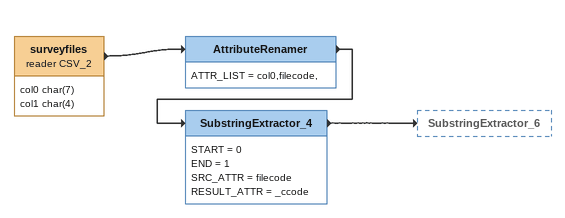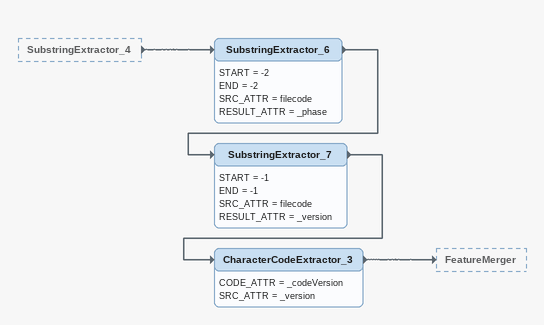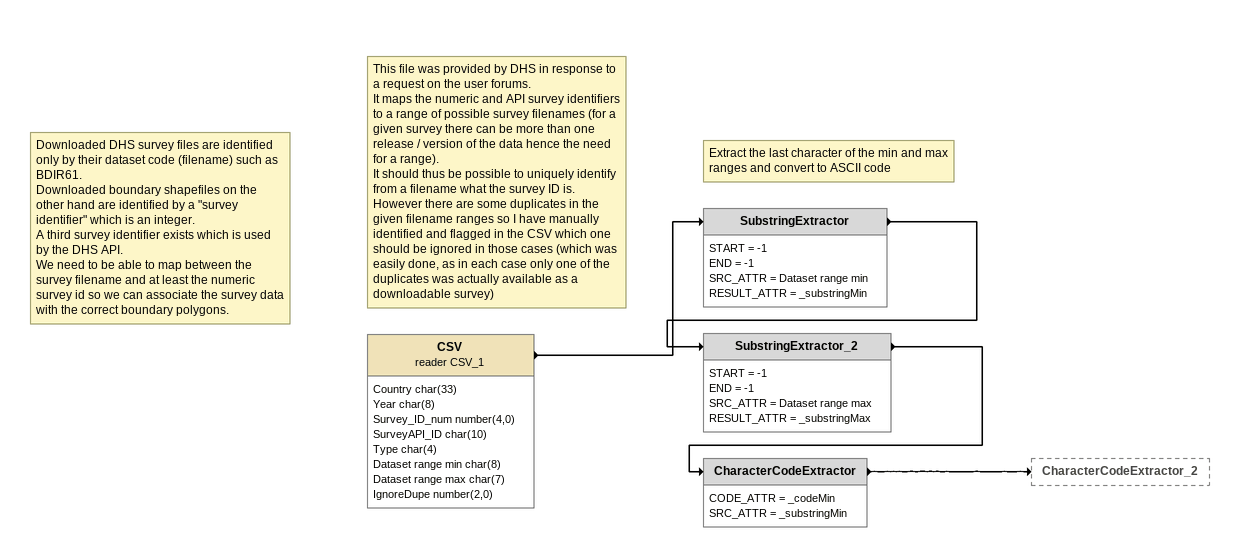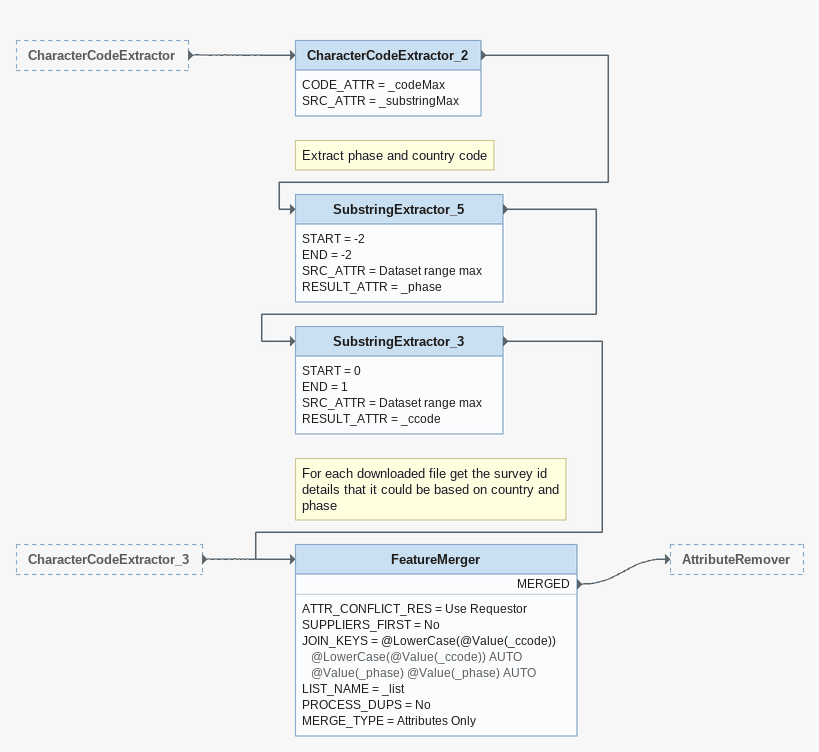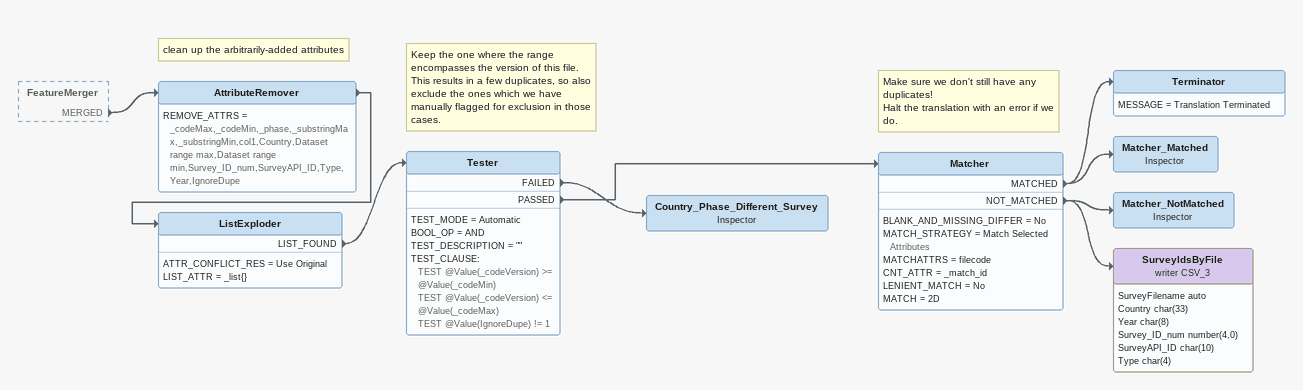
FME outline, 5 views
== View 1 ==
surveyfiles (reader CSV_2)
    attributes: col0 char(7), col1 char(4)
    -> AttributeRenamer
AttributeRenamer
    ATTR_LIST = col0,filecode,
    -> SubstringExtractor_4
SubstringExtractor_4
    START = 0
    END = 1
    SRC_ATTR = filecode
    RESULT_ATTR = _ccode
    -> SubstringExtractor_6

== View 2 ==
SubstringExtractor_4 [outside]
    -> SubstringExtractor_6
SubstringExtractor_6
    START = -2
    END = -2
    SRC_ATTR = filecode
    RESULT_ATTR = _phase
    -> SubstringExtractor_7
SubstringExtractor_7
    START = -1
    END = -1
    SRC_ATTR = filecode
    RESULT_ATTR = _version
    -> CharacterCodeExtractor_3
CharacterCodeExtractor_3
    CODE_ATTR = _codeVersion
    SRC_ATTR = _version
    -> FeatureMerger

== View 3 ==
Note: Downloaded DHS survey files are identified only by their dataset code (filename) such as BDIR61. / Downloaded boundary shapefiles on the other hand are identified by a "survey identifier" which is an integer. / A third survey identifier exists which is used by the DHS API. / We need to be able to map between the survey filename and at least the numeric survey id so we can associate the survey data with the correct boundary polygons.
Note: This file was provided by DHS in response to a request on the user forums. / It maps the numeric and API survey identifiers to a range of possible survey filenames (for a given survey there can be more than one release / version of the data hence the need for a range). / It should thus be possible to uniquely identify from a filename what the survey ID is. / However there are some duplicates in the given filename ranges so I have manually identified and flagged in the CSV which one should be ignored in those cases (which was easily done, as in each case only one of the duplicates was actually available as a downloadable survey)
CSV (reader CSV_1)
    attributes: Country char(33), Year char(8), Survey_ID_num number(4,0), SurveyAPI_ID char(10), Type char(4), Dataset range min char(8), Dataset range max char(7), IgnoreDupe number(2,0)
    -> SubstringExtractor
Note: Extract the last character of the min and max ranges and convert to ASCII code
SubstringExtractor
    START = -1
    END = -1
    SRC_ATTR = Dataset range min
    RESULT_ATTR = _substringMin
    -> SubstringExtractor_2
SubstringExtractor_2
    START = -1
    END = -1
    SRC_ATTR = Dataset range max
    RESULT_ATTR = _substringMax
    -> CharacterCodeExtractor
CharacterCodeExtractor
    CODE_ATTR = _codeMin
    SRC_ATTR = _substringMin
    -> CharacterCodeExtractor_2

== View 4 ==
CharacterCodeExtractor [outside]
    -> CharacterCodeExtractor_2
CharacterCodeExtractor_3 [outside]
    -> FeatureMerger
CharacterCodeExtractor_2
    CODE_ATTR = _codeMax
    SRC_ATTR = _substringMax
    -> SubstringExtractor_5
Note: Extract phase and country code
SubstringExtractor_5
    START = -2
    END = -2
    SRC_ATTR = Dataset range max
    RESULT_ATTR = _phase
    -> SubstringExtractor_3
SubstringExtractor_3
    START = 0
    END = 1
    SRC_ATTR = Dataset range max
    RESULT_ATTR = _ccode
    -> FeatureMerger
Note: For each downloaded file get the survey id details that it could be based on country and phase
FeatureMerger
    ATTR_CONFLICT_RES = Use Requestor
    SUPPLIERS_FIRST = No
    JOIN_KEYS = @LowerCase(@Value(_ccode)) @LowerCase(@Value(_ccode)) AUTO @Value(_phase) @Value(_phase) AUTO
    LIST_NAME = _list
    PROCESS_DUPS = No
    MERGE_TYPE = Attributes Only
    MERGED -> AttributeRemover

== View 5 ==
FeatureMerger [outside]
    MERGED -> AttributeRemover
Note: clean up the arbitrarily-added attributes
AttributeRemover
    REMOVE_ATTRS = _codeMax,_codeMin,_phase,_substringMax,_substringMin,col1,Country,Dataset range max,Dataset range min,Survey_ID_num,SurveyAPI_ID,Type,Year,IgnoreDupe
    -> ListExploder
ListExploder
    ATTR_CONFLICT_RES = Use Original
    LIST_ATTR = _list{}
    LIST_FOUND -> Tester
Note: Keep the one where the range encompasses the version of this file. / This results in a few duplicates, so also exclude the ones which we have / manually flagged for exclusion in those cases.
Tester
    TEST_MODE = Automatic
    BOOL_OP = AND
    TEST_DESCRIPTION = ""
    TEST_CLAUSE:
      TEST @Value(_codeVersion) >= @Value(_codeMin)
      TEST @Value(_codeVersion) <= @Value(_codeMax)
      TEST @Value(IgnoreDupe) != 1
    FAILED -> Country_Phase_Different_Survey
    PASSED -> Matcher
Note: Make sure we don't still have any duplicates! / Halt the translation with an error if we do.
Matcher
    BLANK_AND_MISSING_DIFFER = No
    MATCH_STRATEGY = Match Selected Attributes
    MATCHATTRS = filecode
    CNT_ATTR = _match_id
    LENIENT_MATCH = No
    MATCH = 2D
    MATCHED -> Matcher_Matched
    NOT_MATCHED -> Matcher_NotMatched
    MATCHED -> Terminator
    NOT_MATCHED -> SurveyIdsByFile (writer CSV_3)
Terminator
    MESSAGE = Translation Terminated
Matcher_Matched: Inspector
Matcher_NotMatched: Inspector
SurveyIdsByFile (writer CSV_3)
    attributes: SurveyFilename auto, Country char(33), Year char(8), Survey_ID_num number(4,0), SurveyAPI_ID char(10), Type char(4)
Country_Phase_Different_Survey: Inspector
